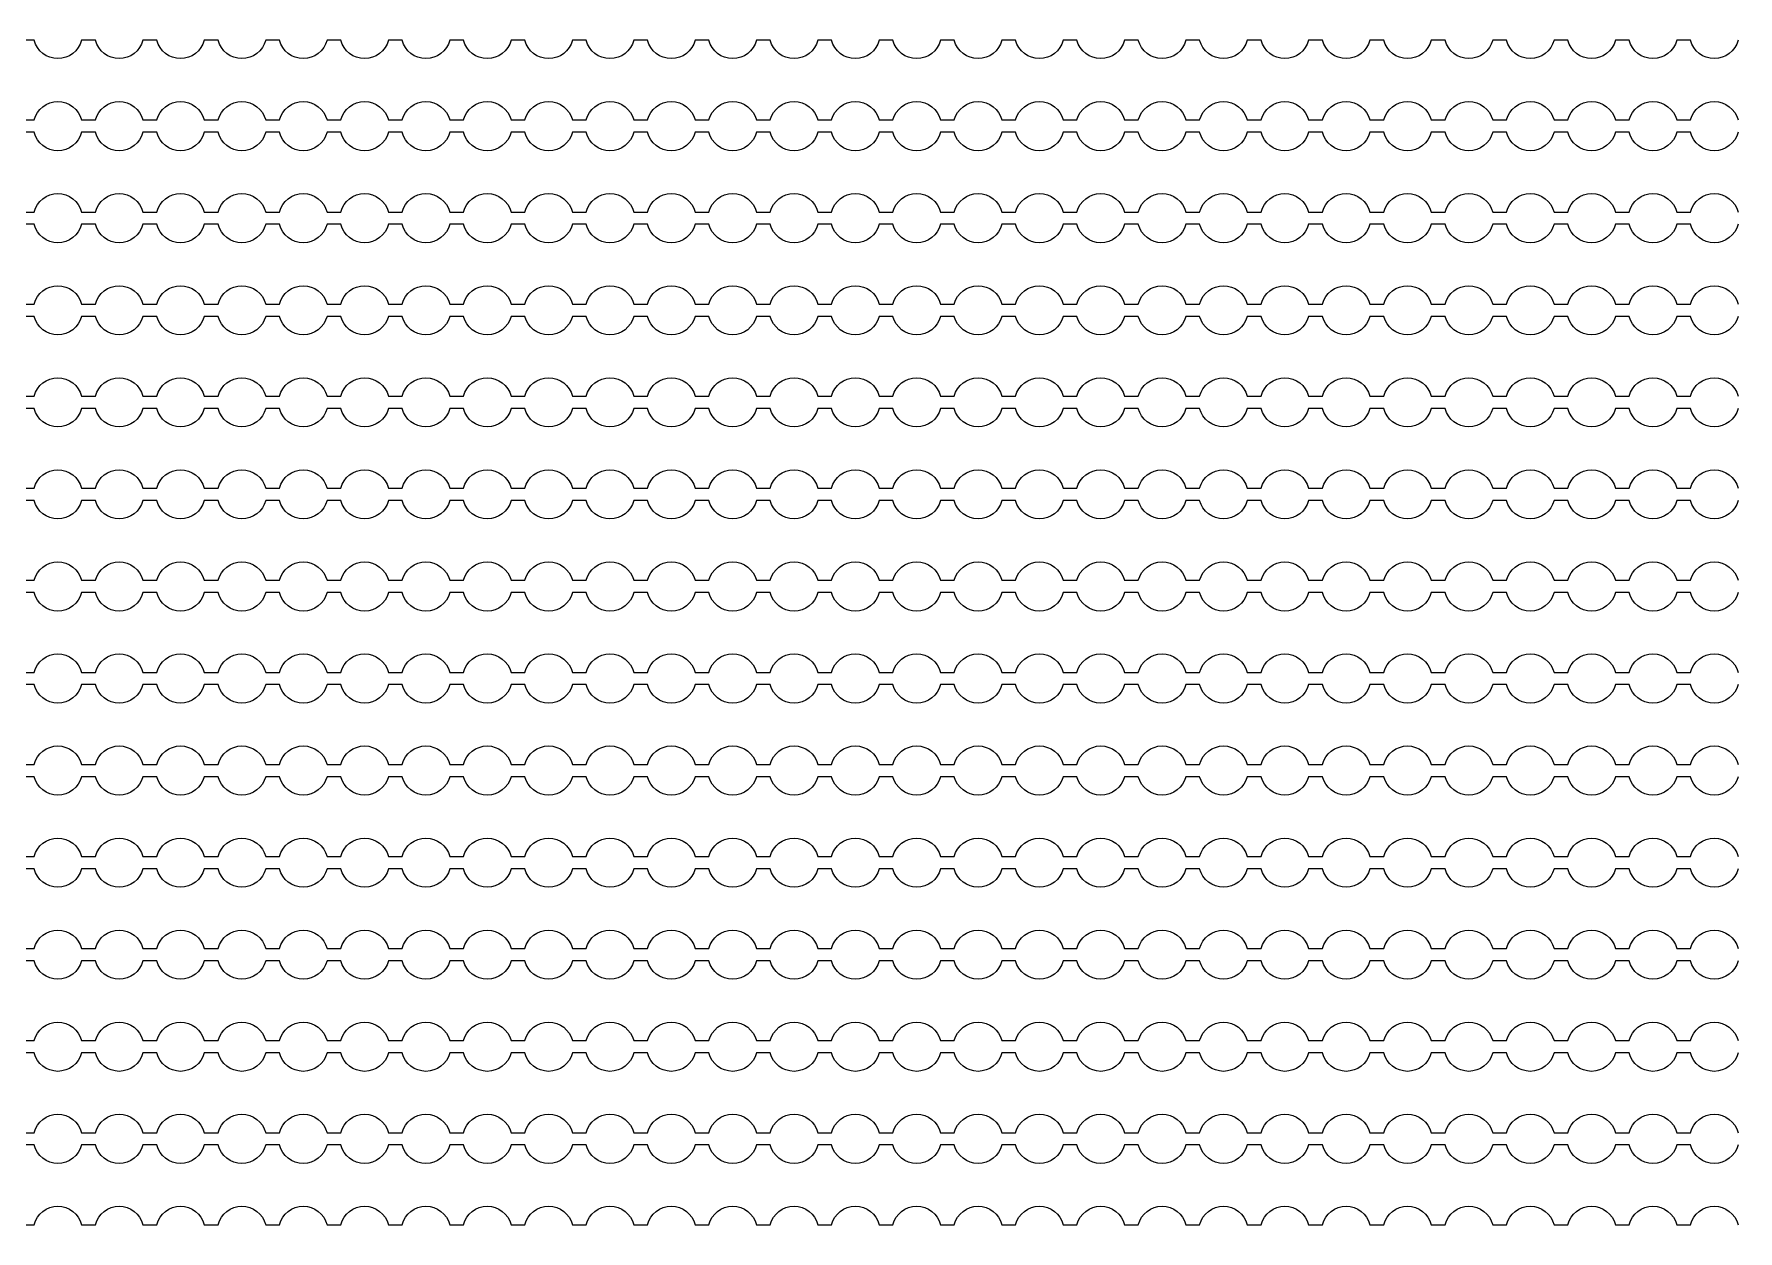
# Model space of a CAD drawing. Extents: x 4056 to 105656, y 4120 to 105720.
# Drawn here: x 65508 to 66896, y 53159 to 54134 of the extents above; entities that cross this region are included whole.
import ezdxf

# ---------------------------------------------------------------- set-up
doc = ezdxf.new("R2010")
doc.units = 13
doc.header["$MEASUREMENT"] = 0
doc.layers.add('Main Layer', color=7, linetype='Continuous', lineweight=0)

msp = doc.modelspace()

# ---------------------------------------------------------------- linework, layer by layer
for points in [[(66896.5, 54128.9, -0.774597), (66857.7, 54128.9), (66846.5, 54128.9, -0.774597), (66807.7, 54128.9), (66796.5, 54128.9, -0.774597), (66757.7, 54128.9), (66746.5, 54128.9, -0.774597), (66707.7, 54128.9), (66696.5, 54128.9, -0.774597), (66657.7, 54128.9), (66646.5, 54128.9, -0.774597), (66607.7, 54128.9), (66596.5, 54128.9, -0.774597), (66557.7, 54128.9), (66546.5, 54128.9, -0.774597), (66507.7, 54128.9), (66496.5, 54128.9, -0.774597), (66457.7, 54128.9), (66446.5, 54128.9, -0.774597), (66407.7, 54128.9), (66396.5, 54128.9, -0.774597), (66357.7, 54128.9), (66346.5, 54128.9, -0.774597), (66307.7, 54128.9), (66296.5, 54128.9, -0.774597), (66257.7, 54128.9), (66246.5, 54128.9, -0.774597), (66207.7, 54128.9), (66196.5, 54128.9, -0.774597), (66157.7, 54128.9), (66146.5, 54128.9, -0.774597), (66107.7, 54128.9), (66096.5, 54128.9, -0.774597), (66057.7, 54128.9), (66046.5, 54128.9, -0.774597), (66007.7, 54128.9), (65996.5, 54128.9, -0.774597), (65957.7, 54128.9), (65946.5, 54128.9, -0.774597), (65907.7, 54128.9), (65896.5, 54128.9, -0.774597), (65857.7, 54128.9), (65846.5, 54128.9, -0.774597), (65807.7, 54128.9), (65796.5, 54128.9, -0.774597), (65757.7, 54128.9), (65746.5, 54128.9, -0.774597), (65707.7, 54128.9), (65696.5, 54128.9, -0.774597), (65657.7, 54128.9), (65646.5, 54128.9, -0.774597), (65607.7, 54128.9), (65596.5, 54128.9, -0.774597), (65557.7, 54128.9), (65546.5, 54128.9, -0.774597), (65507.7, 54128.9), (65496.5, 54128.9, -0.774597)], [(65496.5, 54063.9), (65507.7, 54063.9, -0.774597), (65546.5, 54063.9), (65557.7, 54063.9, -0.774597), (65596.5, 54063.9), (65607.7, 54063.9, -0.774597), (65646.5, 54063.9), (65657.7, 54063.9, -0.774597), (65696.5, 54063.9), (65707.7, 54063.9, -0.774597), (65746.5, 54063.9), (65757.7, 54063.9, -0.774597), (65796.5, 54063.9), (65807.7, 54063.9, -0.774597), (65846.5, 54063.9), (65857.7, 54063.9, -0.774597), (65896.5, 54063.9), (65907.7, 54063.9, -0.774597), (65946.5, 54063.9), (65957.7, 54063.9, -0.774597), (65996.5, 54063.9), (66007.7, 54063.9, -0.774597), (66046.5, 54063.9), (66057.7, 54063.9, -0.774597), (66096.5, 54063.9), (66107.7, 54063.9, -0.774597), (66146.5, 54063.9), (66157.7, 54063.9, -0.774597), (66196.5, 54063.9), (66207.7, 54063.9, -0.774597), (66246.5, 54063.9), (66257.7, 54063.9, -0.774597), (66296.5, 54063.9), (66307.7, 54063.9, -0.774597), (66346.5, 54063.9), (66357.7, 54063.9, -0.774597), (66396.5, 54063.9), (66407.7, 54063.9, -0.774597), (66446.5, 54063.9), (66457.7, 54063.9, -0.774597), (66496.5, 54063.9), (66507.7, 54063.9, -0.774597), (66546.5, 54063.9), (66557.7, 54063.9, -0.774597), (66596.5, 54063.9), (66607.7, 54063.9, -0.774597), (66646.5, 54063.9), (66657.7, 54063.9, -0.774597), (66696.5, 54063.9), (66707.7, 54063.9, -0.774597), (66746.5, 54063.9), (66757.7, 54063.9, -0.774597), (66796.5, 54063.9), (66807.7, 54063.9, -0.774597), (66846.5, 54063.9), (66857.7, 54063.9, -0.774597), (66896.5, 54063.9)], [(66896.5, 54053.9, -0.774597), (66857.7, 54053.9), (66846.5, 54053.9, -0.774597), (66807.7, 54053.9), (66796.5, 54053.9, -0.774597), (66757.7, 54053.9), (66746.5, 54053.9, -0.774597), (66707.7, 54053.9), (66696.5, 54053.9, -0.774597), (66657.7, 54053.9), (66646.5, 54053.9, -0.774597), (66607.7, 54053.9), (66596.5, 54053.9, -0.774597), (66557.7, 54053.9), (66546.5, 54053.9, -0.774597), (66507.7, 54053.9), (66496.5, 54053.9, -0.774597), (66457.7, 54053.9), (66446.5, 54053.9, -0.774597), (66407.7, 54053.9), (66396.5, 54053.9, -0.774597), (66357.7, 54053.9), (66346.5, 54053.9, -0.774597), (66307.7, 54053.9), (66296.5, 54053.9, -0.774597), (66257.7, 54053.9), (66246.5, 54053.9, -0.774597), (66207.7, 54053.9), (66196.5, 54053.9, -0.774597), (66157.7, 54053.9), (66146.5, 54053.9, -0.774597), (66107.7, 54053.9), (66096.5, 54053.9, -0.774597), (66057.7, 54053.9), (66046.5, 54053.9, -0.774597), (66007.7, 54053.9), (65996.5, 54053.9, -0.774597), (65957.7, 54053.9), (65946.5, 54053.9, -0.774597), (65907.7, 54053.9), (65896.5, 54053.9, -0.774597), (65857.7, 54053.9), (65846.5, 54053.9, -0.774597), (65807.7, 54053.9), (65796.5, 54053.9, -0.774597), (65757.7, 54053.9), (65746.5, 54053.9, -0.774597), (65707.7, 54053.9), (65696.5, 54053.9, -0.774597), (65657.7, 54053.9), (65646.5, 54053.9, -0.774597), (65607.7, 54053.9), (65596.5, 54053.9, -0.774597), (65557.7, 54053.9), (65546.5, 54053.9, -0.774597), (65507.7, 54053.9), (65496.5, 54053.9, -0.774597)], [(65496.5, 53988.9), (65507.7, 53988.9, -0.774597), (65546.5, 53988.9), (65557.7, 53988.9, -0.774597), (65596.5, 53988.9), (65607.7, 53988.9, -0.774597), (65646.5, 53988.9), (65657.7, 53988.9, -0.774597), (65696.5, 53988.9), (65707.7, 53988.9, -0.774597), (65746.5, 53988.9), (65757.7, 53988.9, -0.774597), (65796.5, 53988.9), (65807.7, 53988.9, -0.774597), (65846.5, 53988.9), (65857.7, 53988.9, -0.774597), (65896.5, 53988.9), (65907.7, 53988.9, -0.774597), (65946.5, 53988.9), (65957.7, 53988.9, -0.774597), (65996.5, 53988.9), (66007.7, 53988.9, -0.774597), (66046.5, 53988.9), (66057.7, 53988.9, -0.774597), (66096.5, 53988.9), (66107.7, 53988.9, -0.774597), (66146.5, 53988.9), (66157.7, 53988.9, -0.774597), (66196.5, 53988.9), (66207.7, 53988.9, -0.774597), (66246.5, 53988.9), (66257.7, 53988.9, -0.774597), (66296.5, 53988.9), (66307.7, 53988.9, -0.774597), (66346.5, 53988.9), (66357.7, 53988.9, -0.774597), (66396.5, 53988.9), (66407.7, 53988.9, -0.774597), (66446.5, 53988.9), (66457.7, 53988.9, -0.774597), (66496.5, 53988.9), (66507.7, 53988.9, -0.774597), (66546.5, 53988.9), (66557.7, 53988.9, -0.774597), (66596.5, 53988.9), (66607.7, 53988.9, -0.774597), (66646.5, 53988.9), (66657.7, 53988.9, -0.774597), (66696.5, 53988.9), (66707.7, 53988.9, -0.774597), (66746.5, 53988.9), (66757.7, 53988.9, -0.774597), (66796.5, 53988.9), (66807.7, 53988.9, -0.774597), (66846.5, 53988.9), (66857.7, 53988.9, -0.774597), (66896.5, 53988.9)], [(66896.5, 53978.9, -0.774597), (66857.7, 53978.9), (66846.5, 53978.9, -0.774597), (66807.7, 53978.9), (66796.5, 53978.9, -0.774597), (66757.7, 53978.9), (66746.5, 53978.9, -0.774597), (66707.7, 53978.9), (66696.5, 53978.9, -0.774597), (66657.7, 53978.9), (66646.5, 53978.9, -0.774597), (66607.7, 53978.9), (66596.5, 53978.9, -0.774597), (66557.7, 53978.9), (66546.5, 53978.9, -0.774597), (66507.7, 53978.9), (66496.5, 53978.9, -0.774597), (66457.7, 53978.9), (66446.5, 53978.9, -0.774597), (66407.7, 53978.9), (66396.5, 53978.9, -0.774597), (66357.7, 53978.9), (66346.5, 53978.9, -0.774597), (66307.7, 53978.9), (66296.5, 53978.9, -0.774597), (66257.7, 53978.9), (66246.5, 53978.9, -0.774597), (66207.7, 53978.9), (66196.5, 53978.9, -0.774597), (66157.7, 53978.9), (66146.5, 53978.9, -0.774597), (66107.7, 53978.9), (66096.5, 53978.9, -0.774597), (66057.7, 53978.9), (66046.5, 53978.9, -0.774597), (66007.7, 53978.9), (65996.5, 53978.9, -0.774597), (65957.7, 53978.9), (65946.5, 53978.9, -0.774597), (65907.7, 53978.9), (65896.5, 53978.9, -0.774597), (65857.7, 53978.9), (65846.5, 53978.9, -0.774597), (65807.7, 53978.9), (65796.5, 53978.9, -0.774597), (65757.7, 53978.9), (65746.5, 53978.9, -0.774597), (65707.7, 53978.9), (65696.5, 53978.9, -0.774597), (65657.7, 53978.9), (65646.5, 53978.9, -0.774597), (65607.7, 53978.9), (65596.5, 53978.9, -0.774597), (65557.7, 53978.9), (65546.5, 53978.9, -0.774597), (65507.7, 53978.9), (65496.5, 53978.9, -0.774597)], [(65496.5, 53913.9), (65507.7, 53913.9, -0.774597), (65546.5, 53913.9), (65557.7, 53913.9, -0.774597), (65596.5, 53913.9), (65607.7, 53913.9, -0.774597), (65646.5, 53913.9), (65657.7, 53913.9, -0.774597), (65696.5, 53913.9), (65707.7, 53913.9, -0.774597), (65746.5, 53913.9), (65757.7, 53913.9, -0.774597), (65796.5, 53913.9), (65807.7, 53913.9, -0.774597), (65846.5, 53913.9), (65857.7, 53913.9, -0.774597), (65896.5, 53913.9), (65907.7, 53913.9, -0.774597), (65946.5, 53913.9), (65957.7, 53913.9, -0.774597), (65996.5, 53913.9), (66007.7, 53913.9, -0.774597), (66046.5, 53913.9), (66057.7, 53913.9, -0.774597), (66096.5, 53913.9), (66107.7, 53913.9, -0.774597), (66146.5, 53913.9), (66157.7, 53913.9, -0.774597), (66196.5, 53913.9), (66207.7, 53913.9, -0.774597), (66246.5, 53913.9), (66257.7, 53913.9, -0.774597), (66296.5, 53913.9), (66307.7, 53913.9, -0.774597), (66346.5, 53913.9), (66357.7, 53913.9, -0.774597), (66396.5, 53913.9), (66407.7, 53913.9, -0.774597), (66446.5, 53913.9), (66457.7, 53913.9, -0.774597), (66496.5, 53913.9), (66507.7, 53913.9, -0.774597), (66546.5, 53913.9), (66557.7, 53913.9, -0.774597), (66596.5, 53913.9), (66607.7, 53913.9, -0.774597), (66646.5, 53913.9), (66657.7, 53913.9, -0.774597), (66696.5, 53913.9), (66707.7, 53913.9, -0.774597), (66746.5, 53913.9), (66757.7, 53913.9, -0.774597), (66796.5, 53913.9), (66807.7, 53913.9, -0.774597), (66846.5, 53913.9), (66857.7, 53913.9, -0.774597), (66896.5, 53913.9)], [(66896.5, 53903.9, -0.774597), (66857.7, 53903.9), (66846.5, 53903.9, -0.774597), (66807.7, 53903.9), (66796.5, 53903.9, -0.774597), (66757.7, 53903.9), (66746.5, 53903.9, -0.774597), (66707.7, 53903.9), (66696.5, 53903.9, -0.774597), (66657.7, 53903.9), (66646.5, 53903.9, -0.774597), (66607.7, 53903.9), (66596.5, 53903.9, -0.774597), (66557.7, 53903.9), (66546.5, 53903.9, -0.774597), (66507.7, 53903.9), (66496.5, 53903.9, -0.774597), (66457.7, 53903.9), (66446.5, 53903.9, -0.774597), (66407.7, 53903.9), (66396.5, 53903.9, -0.774597), (66357.7, 53903.9), (66346.5, 53903.9, -0.774597), (66307.7, 53903.9), (66296.5, 53903.9, -0.774597), (66257.7, 53903.9), (66246.5, 53903.9, -0.774597), (66207.7, 53903.9), (66196.5, 53903.9, -0.774597), (66157.7, 53903.9), (66146.5, 53903.9, -0.774597), (66107.7, 53903.9), (66096.5, 53903.9, -0.774597), (66057.7, 53903.9), (66046.5, 53903.9, -0.774597), (66007.7, 53903.9), (65996.5, 53903.9, -0.774597), (65957.7, 53903.9), (65946.5, 53903.9, -0.774597), (65907.7, 53903.9), (65896.5, 53903.9, -0.774597), (65857.7, 53903.9), (65846.5, 53903.9, -0.774597), (65807.7, 53903.9), (65796.5, 53903.9, -0.774597), (65757.7, 53903.9), (65746.5, 53903.9, -0.774597), (65707.7, 53903.9), (65696.5, 53903.9, -0.774597), (65657.7, 53903.9), (65646.5, 53903.9, -0.774597), (65607.7, 53903.9), (65596.5, 53903.9, -0.774597), (65557.7, 53903.9), (65546.5, 53903.9, -0.774597), (65507.7, 53903.9), (65496.5, 53903.9, -0.774597)], [(65496.5, 53838.9), (65507.7, 53838.9, -0.774597), (65546.5, 53838.9), (65557.7, 53838.9, -0.774597), (65596.5, 53838.9), (65607.7, 53838.9, -0.774597), (65646.5, 53838.9), (65657.7, 53838.9, -0.774597), (65696.5, 53838.9), (65707.7, 53838.9, -0.774597), (65746.5, 53838.9), (65757.7, 53838.9, -0.774597), (65796.5, 53838.9), (65807.7, 53838.9, -0.774597), (65846.5, 53838.9), (65857.7, 53838.9, -0.774597), (65896.5, 53838.9), (65907.7, 53838.9, -0.774597), (65946.5, 53838.9), (65957.7, 53838.9, -0.774597), (65996.5, 53838.9), (66007.7, 53838.9, -0.774597), (66046.5, 53838.9), (66057.7, 53838.9, -0.774597), (66096.5, 53838.9), (66107.7, 53838.9, -0.774597), (66146.5, 53838.9), (66157.7, 53838.9, -0.774597), (66196.5, 53838.9), (66207.7, 53838.9, -0.774597), (66246.5, 53838.9), (66257.7, 53838.9, -0.774597), (66296.5, 53838.9), (66307.7, 53838.9, -0.774597), (66346.5, 53838.9), (66357.7, 53838.9, -0.774597), (66396.5, 53838.9), (66407.7, 53838.9, -0.774597), (66446.5, 53838.9), (66457.7, 53838.9, -0.774597), (66496.5, 53838.9), (66507.7, 53838.9, -0.774597), (66546.5, 53838.9), (66557.7, 53838.9, -0.774597), (66596.5, 53838.9), (66607.7, 53838.9, -0.774597), (66646.5, 53838.9), (66657.7, 53838.9, -0.774597), (66696.5, 53838.9), (66707.7, 53838.9, -0.774597), (66746.5, 53838.9), (66757.7, 53838.9, -0.774597), (66796.5, 53838.9), (66807.7, 53838.9, -0.774597), (66846.5, 53838.9), (66857.7, 53838.9, -0.774597), (66896.5, 53838.9)], [(66896.5, 53828.9, -0.774597), (66857.7, 53828.9), (66846.5, 53828.9, -0.774597), (66807.7, 53828.9), (66796.5, 53828.9, -0.774597), (66757.7, 53828.9), (66746.5, 53828.9, -0.774597), (66707.7, 53828.9), (66696.5, 53828.9, -0.774597), (66657.7, 53828.9), (66646.5, 53828.9, -0.774597), (66607.7, 53828.9), (66596.5, 53828.9, -0.774597), (66557.7, 53828.9), (66546.5, 53828.9, -0.774597), (66507.7, 53828.9), (66496.5, 53828.9, -0.774597), (66457.7, 53828.9), (66446.5, 53828.9, -0.774597), (66407.7, 53828.9), (66396.5, 53828.9, -0.774597), (66357.7, 53828.9), (66346.5, 53828.9, -0.774597), (66307.7, 53828.9), (66296.5, 53828.9, -0.774597), (66257.7, 53828.9), (66246.5, 53828.9, -0.774597), (66207.7, 53828.9), (66196.5, 53828.9, -0.774597), (66157.7, 53828.9), (66146.5, 53828.9, -0.774597), (66107.7, 53828.9), (66096.5, 53828.9, -0.774597), (66057.7, 53828.9), (66046.5, 53828.9, -0.774597), (66007.7, 53828.9), (65996.5, 53828.9, -0.774597), (65957.7, 53828.9), (65946.5, 53828.9, -0.774597), (65907.7, 53828.9), (65896.5, 53828.9, -0.774597), (65857.7, 53828.9), (65846.5, 53828.9, -0.774597), (65807.7, 53828.9), (65796.5, 53828.9, -0.774597), (65757.7, 53828.9), (65746.5, 53828.9, -0.774597), (65707.7, 53828.9), (65696.5, 53828.9, -0.774597), (65657.7, 53828.9), (65646.5, 53828.9, -0.774597), (65607.7, 53828.9), (65596.5, 53828.9, -0.774597), (65557.7, 53828.9), (65546.5, 53828.9, -0.774597), (65507.7, 53828.9), (65496.5, 53828.9, -0.774597)], [(65496.5, 53763.9), (65507.7, 53763.9, -0.774597), (65546.5, 53763.9), (65557.7, 53763.9, -0.774597), (65596.5, 53763.9), (65607.7, 53763.9, -0.774597), (65646.5, 53763.9), (65657.7, 53763.9, -0.774597), (65696.5, 53763.9), (65707.7, 53763.9, -0.774597), (65746.5, 53763.9), (65757.7, 53763.9, -0.774597), (65796.5, 53763.9), (65807.7, 53763.9, -0.774597), (65846.5, 53763.9), (65857.7, 53763.9, -0.774597), (65896.5, 53763.9), (65907.7, 53763.9, -0.774597), (65946.5, 53763.9), (65957.7, 53763.9, -0.774597), (65996.5, 53763.9), (66007.7, 53763.9, -0.774597), (66046.5, 53763.9), (66057.7, 53763.9, -0.774597), (66096.5, 53763.9), (66107.7, 53763.9, -0.774597), (66146.5, 53763.9), (66157.7, 53763.9, -0.774597), (66196.5, 53763.9), (66207.7, 53763.9, -0.774597), (66246.5, 53763.9), (66257.7, 53763.9, -0.774597), (66296.5, 53763.9), (66307.7, 53763.9, -0.774597), (66346.5, 53763.9), (66357.7, 53763.9, -0.774597), (66396.5, 53763.9), (66407.7, 53763.9, -0.774597), (66446.5, 53763.9), (66457.7, 53763.9, -0.774597), (66496.5, 53763.9), (66507.7, 53763.9, -0.774597), (66546.5, 53763.9), (66557.7, 53763.9, -0.774597), (66596.5, 53763.9), (66607.7, 53763.9, -0.774597), (66646.5, 53763.9), (66657.7, 53763.9, -0.774597), (66696.5, 53763.9), (66707.7, 53763.9, -0.774597), (66746.5, 53763.9), (66757.7, 53763.9, -0.774597), (66796.5, 53763.9), (66807.7, 53763.9, -0.774597), (66846.5, 53763.9), (66857.7, 53763.9, -0.774597), (66896.5, 53763.9)], [(66896.5, 53753.9, -0.774597), (66857.7, 53753.9), (66846.5, 53753.9, -0.774597), (66807.7, 53753.9), (66796.5, 53753.9, -0.774597), (66757.7, 53753.9), (66746.5, 53753.9, -0.774597), (66707.7, 53753.9), (66696.5, 53753.9, -0.774597), (66657.7, 53753.9), (66646.5, 53753.9, -0.774597), (66607.7, 53753.9), (66596.5, 53753.9, -0.774597), (66557.7, 53753.9), (66546.5, 53753.9, -0.774597), (66507.7, 53753.9), (66496.5, 53753.9, -0.774597), (66457.7, 53753.9), (66446.5, 53753.9, -0.774597), (66407.7, 53753.9), (66396.5, 53753.9, -0.774597), (66357.7, 53753.9), (66346.5, 53753.9, -0.774597), (66307.7, 53753.9), (66296.5, 53753.9, -0.774597), (66257.7, 53753.9), (66246.5, 53753.9, -0.774597), (66207.7, 53753.9), (66196.5, 53753.9, -0.774597), (66157.7, 53753.9), (66146.5, 53753.9, -0.774597), (66107.7, 53753.9), (66096.5, 53753.9, -0.774597), (66057.7, 53753.9), (66046.5, 53753.9, -0.774597), (66007.7, 53753.9), (65996.5, 53753.9, -0.774597), (65957.7, 53753.9), (65946.5, 53753.9, -0.774597), (65907.7, 53753.9), (65896.5, 53753.9, -0.774597), (65857.7, 53753.9), (65846.5, 53753.9, -0.774597), (65807.7, 53753.9), (65796.5, 53753.9, -0.774597), (65757.7, 53753.9), (65746.5, 53753.9, -0.774597), (65707.7, 53753.9), (65696.5, 53753.9, -0.774597), (65657.7, 53753.9), (65646.5, 53753.9, -0.774597), (65607.7, 53753.9), (65596.5, 53753.9, -0.774597), (65557.7, 53753.9), (65546.5, 53753.9, -0.774597), (65507.7, 53753.9), (65496.5, 53753.9, -0.774597)], [(65496.5, 53688.9), (65507.7, 53688.9, -0.774597), (65546.5, 53688.9), (65557.7, 53688.9, -0.774597), (65596.5, 53688.9), (65607.7, 53688.9, -0.774597), (65646.5, 53688.9), (65657.7, 53688.9, -0.774597), (65696.5, 53688.9), (65707.7, 53688.9, -0.774597), (65746.5, 53688.9), (65757.7, 53688.9, -0.774597), (65796.5, 53688.9), (65807.7, 53688.9, -0.774597), (65846.5, 53688.9), (65857.7, 53688.9, -0.774597), (65896.5, 53688.9), (65907.7, 53688.9, -0.774597), (65946.5, 53688.9), (65957.7, 53688.9, -0.774597), (65996.5, 53688.9), (66007.7, 53688.9, -0.774597), (66046.5, 53688.9), (66057.7, 53688.9, -0.774597), (66096.5, 53688.9), (66107.7, 53688.9, -0.774597), (66146.5, 53688.9), (66157.7, 53688.9, -0.774597), (66196.5, 53688.9), (66207.7, 53688.9, -0.774597), (66246.5, 53688.9), (66257.7, 53688.9, -0.774597), (66296.5, 53688.9), (66307.7, 53688.9, -0.774597), (66346.5, 53688.9), (66357.7, 53688.9, -0.774597), (66396.5, 53688.9), (66407.7, 53688.9, -0.774597), (66446.5, 53688.9), (66457.7, 53688.9, -0.774597), (66496.5, 53688.9), (66507.7, 53688.9, -0.774597), (66546.5, 53688.9), (66557.7, 53688.9, -0.774597), (66596.5, 53688.9), (66607.7, 53688.9, -0.774597), (66646.5, 53688.9), (66657.7, 53688.9, -0.774597), (66696.5, 53688.9), (66707.7, 53688.9, -0.774597), (66746.5, 53688.9), (66757.7, 53688.9, -0.774597), (66796.5, 53688.9), (66807.7, 53688.9, -0.774597), (66846.5, 53688.9), (66857.7, 53688.9, -0.774597), (66896.5, 53688.9)], [(66896.5, 53678.9, -0.774597), (66857.7, 53678.9), (66846.5, 53678.9, -0.774597), (66807.7, 53678.9), (66796.5, 53678.9, -0.774597), (66757.7, 53678.9), (66746.5, 53678.9, -0.774597), (66707.7, 53678.9), (66696.5, 53678.9, -0.774597), (66657.7, 53678.9), (66646.5, 53678.9, -0.774597), (66607.7, 53678.9), (66596.5, 53678.9, -0.774597), (66557.7, 53678.9), (66546.5, 53678.9, -0.774597), (66507.7, 53678.9), (66496.5, 53678.9, -0.774597), (66457.7, 53678.9), (66446.5, 53678.9, -0.774597), (66407.7, 53678.9), (66396.5, 53678.9, -0.774597), (66357.7, 53678.9), (66346.5, 53678.9, -0.774597), (66307.7, 53678.9), (66296.5, 53678.9, -0.774597), (66257.7, 53678.9), (66246.5, 53678.9, -0.774597), (66207.7, 53678.9), (66196.5, 53678.9, -0.774597), (66157.7, 53678.9), (66146.5, 53678.9, -0.774597), (66107.7, 53678.9), (66096.5, 53678.9, -0.774597), (66057.7, 53678.9), (66046.5, 53678.9, -0.774597), (66007.7, 53678.9), (65996.5, 53678.9, -0.774597), (65957.7, 53678.9), (65946.5, 53678.9, -0.774597), (65907.7, 53678.9), (65896.5, 53678.9, -0.774597), (65857.7, 53678.9), (65846.5, 53678.9, -0.774597), (65807.7, 53678.9), (65796.5, 53678.9, -0.774597), (65757.7, 53678.9), (65746.5, 53678.9, -0.774597), (65707.7, 53678.9), (65696.5, 53678.9, -0.774597), (65657.7, 53678.9), (65646.5, 53678.9, -0.774597), (65607.7, 53678.9), (65596.5, 53678.9, -0.774597), (65557.7, 53678.9), (65546.5, 53678.9, -0.774597), (65507.7, 53678.9), (65496.5, 53678.9, -0.774597)], [(65496.5, 53613.9), (65507.7, 53613.9, -0.774597), (65546.5, 53613.9), (65557.7, 53613.9, -0.774597), (65596.5, 53613.9), (65607.7, 53613.9, -0.774597), (65646.5, 53613.9), (65657.7, 53613.9, -0.774597), (65696.5, 53613.9), (65707.7, 53613.9, -0.774597), (65746.5, 53613.9), (65757.7, 53613.9, -0.774597), (65796.5, 53613.9), (65807.7, 53613.9, -0.774597), (65846.5, 53613.9), (65857.7, 53613.9, -0.774597), (65896.5, 53613.9), (65907.7, 53613.9, -0.774597), (65946.5, 53613.9), (65957.7, 53613.9, -0.774597), (65996.5, 53613.9), (66007.7, 53613.9, -0.774597), (66046.5, 53613.9), (66057.7, 53613.9, -0.774597), (66096.5, 53613.9), (66107.7, 53613.9, -0.774597), (66146.5, 53613.9), (66157.7, 53613.9, -0.774597), (66196.5, 53613.9), (66207.7, 53613.9, -0.774597), (66246.5, 53613.9), (66257.7, 53613.9, -0.774597), (66296.5, 53613.9), (66307.7, 53613.9, -0.774597), (66346.5, 53613.9), (66357.7, 53613.9, -0.774597), (66396.5, 53613.9), (66407.7, 53613.9, -0.774597), (66446.5, 53613.9), (66457.7, 53613.9, -0.774597), (66496.5, 53613.9), (66507.7, 53613.9, -0.774597), (66546.5, 53613.9), (66557.7, 53613.9, -0.774597), (66596.5, 53613.9), (66607.7, 53613.9, -0.774597), (66646.5, 53613.9), (66657.7, 53613.9, -0.774597), (66696.5, 53613.9), (66707.7, 53613.9, -0.774597), (66746.5, 53613.9), (66757.7, 53613.9, -0.774597), (66796.5, 53613.9), (66807.7, 53613.9, -0.774597), (66846.5, 53613.9), (66857.7, 53613.9, -0.774597), (66896.5, 53613.9)], [(66896.5, 53603.9, -0.774597), (66857.7, 53603.9), (66846.5, 53603.9, -0.774597), (66807.7, 53603.9), (66796.5, 53603.9, -0.774597), (66757.7, 53603.9), (66746.5, 53603.9, -0.774597), (66707.7, 53603.9), (66696.5, 53603.9, -0.774597), (66657.7, 53603.9), (66646.5, 53603.9, -0.774597), (66607.7, 53603.9), (66596.5, 53603.9, -0.774597), (66557.7, 53603.9), (66546.5, 53603.9, -0.774597), (66507.7, 53603.9), (66496.5, 53603.9, -0.774597), (66457.7, 53603.9), (66446.5, 53603.9, -0.774597), (66407.7, 53603.9), (66396.5, 53603.9, -0.774597), (66357.7, 53603.9), (66346.5, 53603.9, -0.774597), (66307.7, 53603.9), (66296.5, 53603.9, -0.774597), (66257.7, 53603.9), (66246.5, 53603.9, -0.774597), (66207.7, 53603.9), (66196.5, 53603.9, -0.774597), (66157.7, 53603.9), (66146.5, 53603.9, -0.774597), (66107.7, 53603.9), (66096.5, 53603.9, -0.774597), (66057.7, 53603.9), (66046.5, 53603.9, -0.774597), (66007.7, 53603.9), (65996.5, 53603.9, -0.774597), (65957.7, 53603.9), (65946.5, 53603.9, -0.774597), (65907.7, 53603.9), (65896.5, 53603.9, -0.774597), (65857.7, 53603.9), (65846.5, 53603.9, -0.774597), (65807.7, 53603.9), (65796.5, 53603.9, -0.774597), (65757.7, 53603.9), (65746.5, 53603.9, -0.774597), (65707.7, 53603.9), (65696.5, 53603.9, -0.774597), (65657.7, 53603.9), (65646.5, 53603.9, -0.774597), (65607.7, 53603.9), (65596.5, 53603.9, -0.774597), (65557.7, 53603.9), (65546.5, 53603.9, -0.774597), (65507.7, 53603.9), (65496.5, 53603.9, -0.774597)], [(65496.5, 53538.9), (65507.7, 53538.9, -0.774597), (65546.5, 53538.9), (65557.7, 53538.9, -0.774597), (65596.5, 53538.9), (65607.7, 53538.9, -0.774597), (65646.5, 53538.9), (65657.7, 53538.9, -0.774597), (65696.5, 53538.9), (65707.7, 53538.9, -0.774597), (65746.5, 53538.9), (65757.7, 53538.9, -0.774597), (65796.5, 53538.9), (65807.7, 53538.9, -0.774597), (65846.5, 53538.9), (65857.7, 53538.9, -0.774597), (65896.5, 53538.9), (65907.7, 53538.9, -0.774597), (65946.5, 53538.9), (65957.7, 53538.9, -0.774597), (65996.5, 53538.9), (66007.7, 53538.9, -0.774597), (66046.5, 53538.9), (66057.7, 53538.9, -0.774597), (66096.5, 53538.9), (66107.7, 53538.9, -0.774597), (66146.5, 53538.9), (66157.7, 53538.9, -0.774597), (66196.5, 53538.9), (66207.7, 53538.9, -0.774597), (66246.5, 53538.9), (66257.7, 53538.9, -0.774597), (66296.5, 53538.9), (66307.7, 53538.9, -0.774597), (66346.5, 53538.9), (66357.7, 53538.9, -0.774597), (66396.5, 53538.9), (66407.7, 53538.9, -0.774597), (66446.5, 53538.9), (66457.7, 53538.9, -0.774597), (66496.5, 53538.9), (66507.7, 53538.9, -0.774597), (66546.5, 53538.9), (66557.7, 53538.9, -0.774597), (66596.5, 53538.9), (66607.7, 53538.9, -0.774597), (66646.5, 53538.9), (66657.7, 53538.9, -0.774597), (66696.5, 53538.9), (66707.7, 53538.9, -0.774597), (66746.5, 53538.9), (66757.7, 53538.9, -0.774597), (66796.5, 53538.9), (66807.7, 53538.9, -0.774597), (66846.5, 53538.9), (66857.7, 53538.9, -0.774597), (66896.5, 53538.9)], [(66896.5, 53528.9, -0.774597), (66857.7, 53528.9), (66846.5, 53528.9, -0.774597), (66807.7, 53528.9), (66796.5, 53528.9, -0.774597), (66757.7, 53528.9), (66746.5, 53528.9, -0.774597), (66707.7, 53528.9), (66696.5, 53528.9, -0.774597), (66657.7, 53528.9), (66646.5, 53528.9, -0.774597), (66607.7, 53528.9), (66596.5, 53528.9, -0.774597), (66557.7, 53528.9), (66546.5, 53528.9, -0.774597), (66507.7, 53528.9), (66496.5, 53528.9, -0.774597), (66457.7, 53528.9), (66446.5, 53528.9, -0.774597), (66407.7, 53528.9), (66396.5, 53528.9, -0.774597), (66357.7, 53528.9), (66346.5, 53528.9, -0.774597), (66307.7, 53528.9), (66296.5, 53528.9, -0.774597), (66257.7, 53528.9), (66246.5, 53528.9, -0.774597), (66207.7, 53528.9), (66196.5, 53528.9, -0.774597), (66157.7, 53528.9), (66146.5, 53528.9, -0.774597), (66107.7, 53528.9), (66096.5, 53528.9, -0.774597), (66057.7, 53528.9), (66046.5, 53528.9, -0.774597), (66007.7, 53528.9), (65996.5, 53528.9, -0.774597), (65957.7, 53528.9), (65946.5, 53528.9, -0.774597), (65907.7, 53528.9), (65896.5, 53528.9, -0.774597), (65857.7, 53528.9), (65846.5, 53528.9, -0.774597), (65807.7, 53528.9), (65796.5, 53528.9, -0.774597), (65757.7, 53528.9), (65746.5, 53528.9, -0.774597), (65707.7, 53528.9), (65696.5, 53528.9, -0.774597), (65657.7, 53528.9), (65646.5, 53528.9, -0.774597), (65607.7, 53528.9), (65596.5, 53528.9, -0.774597), (65557.7, 53528.9), (65546.5, 53528.9, -0.774597), (65507.7, 53528.9), (65496.5, 53528.9, -0.774597)], [(65496.5, 53463.9), (65507.7, 53463.9, -0.774597), (65546.5, 53463.9), (65557.7, 53463.9, -0.774597), (65596.5, 53463.9), (65607.7, 53463.9, -0.774597), (65646.5, 53463.9), (65657.7, 53463.9, -0.774597), (65696.5, 53463.9), (65707.7, 53463.9, -0.774597), (65746.5, 53463.9), (65757.7, 53463.9, -0.774597), (65796.5, 53463.9), (65807.7, 53463.9, -0.774597), (65846.5, 53463.9), (65857.7, 53463.9, -0.774597), (65896.5, 53463.9), (65907.7, 53463.9, -0.774597), (65946.5, 53463.9), (65957.7, 53463.9, -0.774597), (65996.5, 53463.9), (66007.7, 53463.9, -0.774597), (66046.5, 53463.9), (66057.7, 53463.9, -0.774597), (66096.5, 53463.9), (66107.7, 53463.9, -0.774597), (66146.5, 53463.9), (66157.7, 53463.9, -0.774597), (66196.5, 53463.9), (66207.7, 53463.9, -0.774597), (66246.5, 53463.9), (66257.7, 53463.9, -0.774597), (66296.5, 53463.9), (66307.7, 53463.9, -0.774597), (66346.5, 53463.9), (66357.7, 53463.9, -0.774597), (66396.5, 53463.9), (66407.7, 53463.9, -0.774597), (66446.5, 53463.9), (66457.7, 53463.9, -0.774597), (66496.5, 53463.9), (66507.7, 53463.9, -0.774597), (66546.5, 53463.9), (66557.7, 53463.9, -0.774597), (66596.5, 53463.9), (66607.7, 53463.9, -0.774597), (66646.5, 53463.9), (66657.7, 53463.9, -0.774597), (66696.5, 53463.9), (66707.7, 53463.9, -0.774597), (66746.5, 53463.9), (66757.7, 53463.9, -0.774597), (66796.5, 53463.9), (66807.7, 53463.9, -0.774597), (66846.5, 53463.9), (66857.7, 53463.9, -0.774597), (66896.5, 53463.9)], [(66896.5, 53453.9, -0.774597), (66857.7, 53453.9), (66846.5, 53453.9, -0.774597), (66807.7, 53453.9), (66796.5, 53453.9, -0.774597), (66757.7, 53453.9), (66746.5, 53453.9, -0.774597), (66707.7, 53453.9), (66696.5, 53453.9, -0.774597), (66657.7, 53453.9), (66646.5, 53453.9, -0.774597), (66607.7, 53453.9), (66596.5, 53453.9, -0.774597), (66557.7, 53453.9), (66546.5, 53453.9, -0.774597), (66507.7, 53453.9), (66496.5, 53453.9, -0.774597), (66457.7, 53453.9), (66446.5, 53453.9, -0.774597), (66407.7, 53453.9), (66396.5, 53453.9, -0.774597), (66357.7, 53453.9), (66346.5, 53453.9, -0.774597), (66307.7, 53453.9), (66296.5, 53453.9, -0.774597), (66257.7, 53453.9), (66246.5, 53453.9, -0.774597), (66207.7, 53453.9), (66196.5, 53453.9, -0.774597), (66157.7, 53453.9), (66146.5, 53453.9, -0.774597), (66107.7, 53453.9), (66096.5, 53453.9, -0.774597), (66057.7, 53453.9), (66046.5, 53453.9, -0.774597), (66007.7, 53453.9), (65996.5, 53453.9, -0.774597), (65957.7, 53453.9), (65946.5, 53453.9, -0.774597), (65907.7, 53453.9), (65896.5, 53453.9, -0.774597), (65857.7, 53453.9), (65846.5, 53453.9, -0.774597), (65807.7, 53453.9), (65796.5, 53453.9, -0.774597), (65757.7, 53453.9), (65746.5, 53453.9, -0.774597), (65707.7, 53453.9), (65696.5, 53453.9, -0.774597), (65657.7, 53453.9), (65646.5, 53453.9, -0.774597), (65607.7, 53453.9), (65596.5, 53453.9, -0.774597), (65557.7, 53453.9), (65546.5, 53453.9, -0.774597), (65507.7, 53453.9), (65496.5, 53453.9, -0.774597)], [(65496.5, 53388.9), (65507.7, 53388.9, -0.774597), (65546.5, 53388.9), (65557.7, 53388.9, -0.774597), (65596.5, 53388.9), (65607.7, 53388.9, -0.774597), (65646.5, 53388.9), (65657.7, 53388.9, -0.774597), (65696.5, 53388.9), (65707.7, 53388.9, -0.774597), (65746.5, 53388.9), (65757.7, 53388.9, -0.774597), (65796.5, 53388.9), (65807.7, 53388.9, -0.774597), (65846.5, 53388.9), (65857.7, 53388.9, -0.774597), (65896.5, 53388.9), (65907.7, 53388.9, -0.774597), (65946.5, 53388.9), (65957.7, 53388.9, -0.774597), (65996.5, 53388.9), (66007.7, 53388.9, -0.774597), (66046.5, 53388.9), (66057.7, 53388.9, -0.774597), (66096.5, 53388.9), (66107.7, 53388.9, -0.774597), (66146.5, 53388.9), (66157.7, 53388.9, -0.774597), (66196.5, 53388.9), (66207.7, 53388.9, -0.774597), (66246.5, 53388.9), (66257.7, 53388.9, -0.774597), (66296.5, 53388.9), (66307.7, 53388.9, -0.774597), (66346.5, 53388.9), (66357.7, 53388.9, -0.774597), (66396.5, 53388.9), (66407.7, 53388.9, -0.774597), (66446.5, 53388.9), (66457.7, 53388.9, -0.774597), (66496.5, 53388.9), (66507.7, 53388.9, -0.774597), (66546.5, 53388.9), (66557.7, 53388.9, -0.774597), (66596.5, 53388.9), (66607.7, 53388.9, -0.774597), (66646.5, 53388.9), (66657.7, 53388.9, -0.774597), (66696.5, 53388.9), (66707.7, 53388.9, -0.774597), (66746.5, 53388.9), (66757.7, 53388.9, -0.774597), (66796.5, 53388.9), (66807.7, 53388.9, -0.774597), (66846.5, 53388.9), (66857.7, 53388.9, -0.774597), (66896.5, 53388.9)], [(66896.5, 53378.9, -0.774597), (66857.7, 53378.9), (66846.5, 53378.9, -0.774597), (66807.7, 53378.9), (66796.5, 53378.9, -0.774597), (66757.7, 53378.9), (66746.5, 53378.9, -0.774597), (66707.7, 53378.9), (66696.5, 53378.9, -0.774597), (66657.7, 53378.9), (66646.5, 53378.9, -0.774597), (66607.7, 53378.9), (66596.5, 53378.9, -0.774597), (66557.7, 53378.9), (66546.5, 53378.9, -0.774597), (66507.7, 53378.9), (66496.5, 53378.9, -0.774597), (66457.7, 53378.9), (66446.5, 53378.9, -0.774597), (66407.7, 53378.9), (66396.5, 53378.9, -0.774597), (66357.7, 53378.9), (66346.5, 53378.9, -0.774597), (66307.7, 53378.9), (66296.5, 53378.9, -0.774597), (66257.7, 53378.9), (66246.5, 53378.9, -0.774597), (66207.7, 53378.9), (66196.5, 53378.9, -0.774597), (66157.7, 53378.9), (66146.5, 53378.9, -0.774597), (66107.7, 53378.9), (66096.5, 53378.9, -0.774597), (66057.7, 53378.9), (66046.5, 53378.9, -0.774597), (66007.7, 53378.9), (65996.5, 53378.9, -0.774597), (65957.7, 53378.9), (65946.5, 53378.9, -0.774597), (65907.7, 53378.9), (65896.5, 53378.9, -0.774597), (65857.7, 53378.9), (65846.5, 53378.9, -0.774597), (65807.7, 53378.9), (65796.5, 53378.9, -0.774597), (65757.7, 53378.9), (65746.5, 53378.9, -0.774597), (65707.7, 53378.9), (65696.5, 53378.9, -0.774597), (65657.7, 53378.9), (65646.5, 53378.9, -0.774597), (65607.7, 53378.9), (65596.5, 53378.9, -0.774597), (65557.7, 53378.9), (65546.5, 53378.9, -0.774597), (65507.7, 53378.9), (65496.5, 53378.9, -0.774597)], [(65496.5, 53313.9), (65507.7, 53313.9, -0.774597), (65546.5, 53313.9), (65557.7, 53313.9, -0.774597), (65596.5, 53313.9), (65607.7, 53313.9, -0.774597), (65646.5, 53313.9), (65657.7, 53313.9, -0.774597), (65696.5, 53313.9), (65707.7, 53313.9, -0.774597), (65746.5, 53313.9), (65757.7, 53313.9, -0.774597), (65796.5, 53313.9), (65807.7, 53313.9, -0.774597), (65846.5, 53313.9), (65857.7, 53313.9, -0.774597), (65896.5, 53313.9), (65907.7, 53313.9, -0.774597), (65946.5, 53313.9), (65957.7, 53313.9, -0.774597), (65996.5, 53313.9), (66007.7, 53313.9, -0.774597), (66046.5, 53313.9), (66057.7, 53313.9, -0.774597), (66096.5, 53313.9), (66107.7, 53313.9, -0.774597), (66146.5, 53313.9), (66157.7, 53313.9, -0.774597), (66196.5, 53313.9), (66207.7, 53313.9, -0.774597), (66246.5, 53313.9), (66257.7, 53313.9, -0.774597), (66296.5, 53313.9), (66307.7, 53313.9, -0.774597), (66346.5, 53313.9), (66357.7, 53313.9, -0.774597), (66396.5, 53313.9), (66407.7, 53313.9, -0.774597), (66446.5, 53313.9), (66457.7, 53313.9, -0.774597), (66496.5, 53313.9), (66507.7, 53313.9, -0.774597), (66546.5, 53313.9), (66557.7, 53313.9, -0.774597), (66596.5, 53313.9), (66607.7, 53313.9, -0.774597), (66646.5, 53313.9), (66657.7, 53313.9, -0.774597), (66696.5, 53313.9), (66707.7, 53313.9, -0.774597), (66746.5, 53313.9), (66757.7, 53313.9, -0.774597), (66796.5, 53313.9), (66807.7, 53313.9, -0.774597), (66846.5, 53313.9), (66857.7, 53313.9, -0.774597), (66896.5, 53313.9)], [(66896.5, 53303.9, -0.774597), (66857.7, 53303.9), (66846.5, 53303.9, -0.774597), (66807.7, 53303.9), (66796.5, 53303.9, -0.774597), (66757.7, 53303.9), (66746.5, 53303.9, -0.774597), (66707.7, 53303.9), (66696.5, 53303.9, -0.774597), (66657.7, 53303.9), (66646.5, 53303.9, -0.774597), (66607.7, 53303.9), (66596.5, 53303.9, -0.774597), (66557.7, 53303.9), (66546.5, 53303.9, -0.774597), (66507.7, 53303.9), (66496.5, 53303.9, -0.774597), (66457.7, 53303.9), (66446.5, 53303.9, -0.774597), (66407.7, 53303.9), (66396.5, 53303.9, -0.774597), (66357.7, 53303.9), (66346.5, 53303.9, -0.774597), (66307.7, 53303.9), (66296.5, 53303.9, -0.774597), (66257.7, 53303.9), (66246.5, 53303.9, -0.774597), (66207.7, 53303.9), (66196.5, 53303.9, -0.774597), (66157.7, 53303.9), (66146.5, 53303.9, -0.774597), (66107.7, 53303.9), (66096.5, 53303.9, -0.774597), (66057.7, 53303.9), (66046.5, 53303.9, -0.774597), (66007.7, 53303.9), (65996.5, 53303.9, -0.774597), (65957.7, 53303.9), (65946.5, 53303.9, -0.774597), (65907.7, 53303.9), (65896.5, 53303.9, -0.774597), (65857.7, 53303.9), (65846.5, 53303.9, -0.774597), (65807.7, 53303.9), (65796.5, 53303.9, -0.774597), (65757.7, 53303.9), (65746.5, 53303.9, -0.774597), (65707.7, 53303.9), (65696.5, 53303.9, -0.774597), (65657.7, 53303.9), (65646.5, 53303.9, -0.774597), (65607.7, 53303.9), (65596.5, 53303.9, -0.774597), (65557.7, 53303.9), (65546.5, 53303.9, -0.774597), (65507.7, 53303.9), (65496.5, 53303.9, -0.774597)], [(65496.5, 53238.9), (65507.7, 53238.9, -0.774597), (65546.5, 53238.9), (65557.7, 53238.9, -0.774597), (65596.5, 53238.9), (65607.7, 53238.9, -0.774597), (65646.5, 53238.9), (65657.7, 53238.9, -0.774597), (65696.5, 53238.9), (65707.7, 53238.9, -0.774597), (65746.5, 53238.9), (65757.7, 53238.9, -0.774597), (65796.5, 53238.9), (65807.7, 53238.9, -0.774597), (65846.5, 53238.9), (65857.7, 53238.9, -0.774597), (65896.5, 53238.9), (65907.7, 53238.9, -0.774597), (65946.5, 53238.9), (65957.7, 53238.9, -0.774597), (65996.5, 53238.9), (66007.7, 53238.9, -0.774597), (66046.5, 53238.9), (66057.7, 53238.9, -0.774597), (66096.5, 53238.9), (66107.7, 53238.9, -0.774597), (66146.5, 53238.9), (66157.7, 53238.9, -0.774597), (66196.5, 53238.9), (66207.7, 53238.9, -0.774597), (66246.5, 53238.9), (66257.7, 53238.9, -0.774597), (66296.5, 53238.9), (66307.7, 53238.9, -0.774597), (66346.5, 53238.9), (66357.7, 53238.9, -0.774597), (66396.5, 53238.9), (66407.7, 53238.9, -0.774597), (66446.5, 53238.9), (66457.7, 53238.9, -0.774597), (66496.5, 53238.9), (66507.7, 53238.9, -0.774597), (66546.5, 53238.9), (66557.7, 53238.9, -0.774597), (66596.5, 53238.9), (66607.7, 53238.9, -0.774597), (66646.5, 53238.9), (66657.7, 53238.9, -0.774597), (66696.5, 53238.9), (66707.7, 53238.9, -0.774597), (66746.5, 53238.9), (66757.7, 53238.9, -0.774597), (66796.5, 53238.9), (66807.7, 53238.9, -0.774597), (66846.5, 53238.9), (66857.7, 53238.9, -0.774597), (66896.5, 53238.9)], [(66896.5, 53228.9, -0.774597), (66857.7, 53228.9), (66846.5, 53228.9, -0.774597), (66807.7, 53228.9), (66796.5, 53228.9, -0.774597), (66757.7, 53228.9), (66746.5, 53228.9, -0.774597), (66707.7, 53228.9), (66696.5, 53228.9, -0.774597), (66657.7, 53228.9), (66646.5, 53228.9, -0.774597), (66607.7, 53228.9), (66596.5, 53228.9, -0.774597), (66557.7, 53228.9), (66546.5, 53228.9, -0.774597), (66507.7, 53228.9), (66496.5, 53228.9, -0.774597), (66457.7, 53228.9), (66446.5, 53228.9, -0.774597), (66407.7, 53228.9), (66396.5, 53228.9, -0.774597), (66357.7, 53228.9), (66346.5, 53228.9, -0.774597), (66307.7, 53228.9), (66296.5, 53228.9, -0.774597), (66257.7, 53228.9), (66246.5, 53228.9, -0.774597), (66207.7, 53228.9), (66196.5, 53228.9, -0.774597), (66157.7, 53228.9), (66146.5, 53228.9, -0.774597), (66107.7, 53228.9), (66096.5, 53228.9, -0.774597), (66057.7, 53228.9), (66046.5, 53228.9, -0.774597), (66007.7, 53228.9), (65996.5, 53228.9, -0.774597), (65957.7, 53228.9), (65946.5, 53228.9, -0.774597), (65907.7, 53228.9), (65896.5, 53228.9, -0.774597), (65857.7, 53228.9), (65846.5, 53228.9, -0.774597), (65807.7, 53228.9), (65796.5, 53228.9, -0.774597), (65757.7, 53228.9), (65746.5, 53228.9, -0.774597), (65707.7, 53228.9), (65696.5, 53228.9, -0.774597), (65657.7, 53228.9), (65646.5, 53228.9, -0.774597), (65607.7, 53228.9), (65596.5, 53228.9, -0.774597), (65557.7, 53228.9), (65546.5, 53228.9, -0.774597), (65507.7, 53228.9), (65496.5, 53228.9, -0.774597)], [(65496.5, 53163.9), (65507.7, 53163.9, -0.774597), (65546.5, 53163.9), (65557.7, 53163.9, -0.774597), (65596.5, 53163.9), (65607.7, 53163.9, -0.774597), (65646.5, 53163.9), (65657.7, 53163.9, -0.774597), (65696.5, 53163.9), (65707.7, 53163.9, -0.774597), (65746.5, 53163.9), (65757.7, 53163.9, -0.774597), (65796.5, 53163.9), (65807.7, 53163.9, -0.774597), (65846.5, 53163.9), (65857.7, 53163.9, -0.774597), (65896.5, 53163.9), (65907.7, 53163.9, -0.774597), (65946.5, 53163.9), (65957.7, 53163.9, -0.774597), (65996.5, 53163.9), (66007.7, 53163.9, -0.774597), (66046.5, 53163.9), (66057.7, 53163.9, -0.774597), (66096.5, 53163.9), (66107.7, 53163.9, -0.774597), (66146.5, 53163.9), (66157.7, 53163.9, -0.774597), (66196.5, 53163.9), (66207.7, 53163.9, -0.774597), (66246.5, 53163.9), (66257.7, 53163.9, -0.774597), (66296.5, 53163.9), (66307.7, 53163.9, -0.774597), (66346.5, 53163.9), (66357.7, 53163.9, -0.774597), (66396.5, 53163.9), (66407.7, 53163.9, -0.774597), (66446.5, 53163.9), (66457.7, 53163.9, -0.774597), (66496.5, 53163.9), (66507.7, 53163.9, -0.774597), (66546.5, 53163.9), (66557.7, 53163.9, -0.774597), (66596.5, 53163.9), (66607.7, 53163.9, -0.774597), (66646.5, 53163.9), (66657.7, 53163.9, -0.774597), (66696.5, 53163.9), (66707.7, 53163.9, -0.774597), (66746.5, 53163.9), (66757.7, 53163.9, -0.774597), (66796.5, 53163.9), (66807.7, 53163.9, -0.774597), (66846.5, 53163.9), (66857.7, 53163.9, -0.774597), (66896.5, 53163.9)]]:
    msp.add_lwpolyline(points, format="xyb")
at = {"layer": 'Main Layer'}
msp.add_circle((54856, 54920.5), 50800, dxfattribs=at)

doc.saveas('drawing.dxf')
